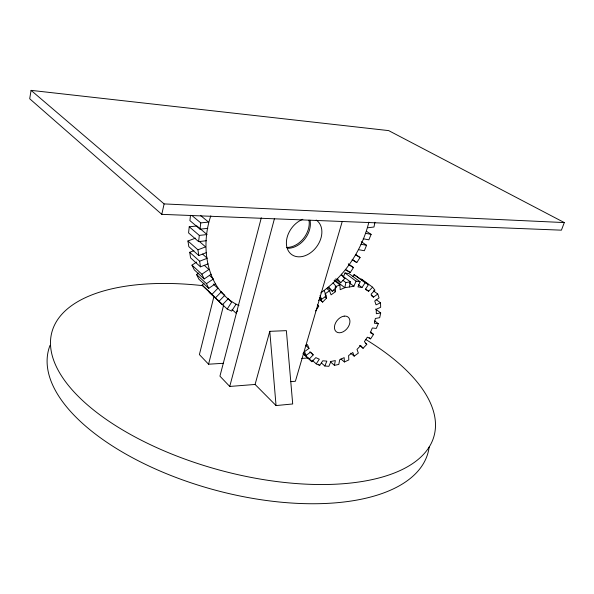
<?xml version="1.0" encoding="UTF-8"?>
<svg xmlns="http://www.w3.org/2000/svg" width="594" height="594" viewBox="0 0 594 594"><rect width="100%" height="100%" fill="white"/><g stroke="black" fill="none" stroke-linecap="round" stroke-linejoin="round"><path stroke-width="0.89" d="M189.241 226.782L199.324 235.41L207.068 234.556L196.904 225.98L189.241 226.782L188.565 232.907L198.611 241.617L206.333 240.733M190.496 215.303L189.917 220.619L200.037 229.173L207.803 228.341M198.611 241.617L199.324 235.41M200.037 229.173L200.757 222.891L191.951 215.548M31.074 90.362L29.7 98.76L161.791 214.345L561.412 230.168L564.3 222.579L388.662 130.606L31.074 90.362L164.107 203.913L564.3 222.579M342.894 280.323L345.819 282.521L344.839 287.682L340.191 289.679L339.909 284.875L334.088 280.442M370.693 332.128L373.559 334.4L370.611 338.84L367.337 337.184L364.374 341.639L366.765 344.401L363.09 348.277L360.684 345.53L356.987 349.421L358.353 353.088L354.18 356.148L352.799 352.494L348.596 355.568L348.834 359.912L344.416 361.969L344.164 357.625L339.716 359.682L338.795 364.434L334.415 365.34L335.328 360.58L330.91 361.479L328.876 366.327L324.807 366.001L321.384 362.964M349.376 286.976L350.363 281.831L341.565 275.252M320.775 292.887C344.535 276.255 361.961 250.267 368.867 222.171M374.925 222.253L373.982 227.019L367.783 227.754M375.594 309.066L380.695 312.941L379.707 317.686L375.363 318.473L374.383 323.21L378.311 323.685L376.269 328.43L372.341 327.97L370.3 332.722L373.559 334.4M161.791 214.345L164.107 203.913M213.989 296.287L199.391 354.581L208.561 364.211L223.307 363.29M208.561 364.211L223.7 304.885M261.301 217.798L219.936 376.158L229.737 386.449L255.086 384.452L276.047 405.561L292.701 403.972L286.375 330.643L269.787 331.333L255.086 384.452M229.737 386.449L274.465 218.57M342.27 221.391L295.389 381.274L290.793 381.638M210.818 215.867C200.067 246.822 206.267 290.6 238.974 305.606M343.25 277.19L345.003 272.958L349.057 273.611L360.113 281.764L357.967 286.887L362.013 287.503L365.147 282.737L368.48 284.63L365.355 289.375L368.674 291.231L372.549 287.162L361.464 279.039L362.266 280.034M361.286 241.676L366.58 245.3L364.322 250.727L358.687 249.695M366.543 231.333L371.124 234.385L368.852 239.85L363.224 238.758M334.652 279.93L344.839 287.682L353.89 286.271L356.036 281.133L345.003 272.958M324.807 366.001L326.849 361.13L322.757 360.788L319.706 365.421L316.238 363.862L312.14 360.194M236.063 304.225L231.63 311.1L227.212 309.051L231.66 302.138L227.658 298.478M237.481 310.855L236.011 313.142L232.024 309.437M315.622 310.959L318.733 306.214L317.634 304.982M345.478 269.862L350.215 272.564L353.497 267.56L348.314 263.795M352.071 259.793L356.786 262.548L360.075 257.536L355.591 254.366M352.754 276.618L354.076 274.606L368.48 284.63M316.238 363.862L319.305 359.207L315.815 357.618L311.917 361.709L303.059 353.757M311.917 361.709L309.288 358.984L313.209 354.878L310.58 352.116L306.059 355.383L303.334 352.94M318.473 300.542L319.943 299.005L322.661 302.108L326.589 298.01L325.022 293.911L329.514 290.733L331.058 294.839L335.513 291.684L335.216 286.872L339.909 284.875M327.428 287.422L332.477 291.35L336.605 287.043L333.048 282.826M335.625 278.876L340.726 282.744L344.839 278.445L341.335 274.183M204.046 283.152L202.108 285.142L215.503 297.839L221.369 291.788M227.212 309.051L209.095 292.062L222.446 304.722L228.259 298.723M202.108 285.142L211.984 294.349L217.879 288.276L213.231 284.021M305.843 345.344L307.447 344.624L309.021 348.388L304.499 351.648L306.059 355.383M371.235 295.515L373.44 297.156L377.777 294.037L379.069 297.891L374.74 301.002L376.039 304.826L380.531 302.829L380.672 307.284L376.195 309.281L376.344 313.706L380.695 312.941M319.409 297.624L321.547 299.331L326.269 295.99L324.168 290.496M198.879 272.995L196.592 274.532L206.474 283.665L213.424 278.95L209.437 275.334M196.592 274.532L198.871 279.173L208.746 288.335L215.659 283.635M196.599 262.051L191.981 265.147L194.297 269.862L204.188 278.95L211.167 274.228M191.981 265.147L201.878 274.198L208.888 269.468L204.232 265.28M193.882 250.683L189.701 252.287L190.57 257.863L200.49 266.847L208.078 263.877M189.701 252.287L199.643 261.212L207.261 258.256L202.584 254.128M195.53 238.149L187.934 241.001L188.825 246.666L198.79 255.531L206.437 252.584M187.934 241.001L197.928 249.807L205.606 246.874L199.562 241.639M345.819 282.521L350.363 281.831M200.757 222.891L208.546 222.089L200.349 215.355M301.7 358.405L308.16 358.004M356.036 281.133L360.113 281.764M360.952 244.238L366.58 245.3M365.496 233.264L371.124 234.385M217.285 299.784L218.755 300.475M348.775 264.827L353.497 267.56M355.383 254.744L360.075 257.536M353.066 259.882L356.786 262.548M354.076 274.606L365.147 282.737M346.532 269.854L350.215 272.564M373.351 290.77L377.777 294.037M365.726 289.048L368.674 291.231M358.338 284.771L362.013 287.503M376.128 299.547L380.531 302.829M343.377 277.346L344.839 278.445M349.495 282.974L353.89 286.271M374.695 320.886L378.311 323.685M333.353 289.998L335.513 291.684M326.633 288.484L329.514 290.733M325.163 296.874L326.589 298.01M369.178 337.696L370.611 338.84M320.53 300.393L322.661 302.108M365.347 343.25L366.765 344.401M317.315 305.064L318.733 306.214M359.556 345.374L363.09 348.277M350.675 353.207L354.18 356.148M340.949 358.984L344.416 361.969M330.286 361.724L334.415 365.34M305.591 345.359L309.021 348.388M309.778 351.841L313.209 354.878M318.339 364.204L319.706 365.421M303.155 353.482L309.288 358.984M220.834 291.617L224.829 295.27L218.993 301.299L222.446 304.722M220.931 292.01L222.26 293.228M211.984 294.349L215.503 297.839M328.905 287.154L332.477 291.35M337.199 278.497L340.726 282.744M373.44 297.156L371.064 294.208L374.925 290.154L372.549 287.162M201.878 274.198L204.188 278.95M206.474 283.665L208.746 288.335M320.025 295.418L321.547 299.331M197.928 249.807L198.79 255.531M199.643 261.212L200.49 266.847M269.787 331.333L276.047 405.561M310.009 220.24A20.835 15.548 -53.8 0 1 287.748 248.285M316.157 220.025A21.169 15.593 -53.7 0 1 313.781 250.052A21.169 15.593 -53.7 0 1 287.303 248.582A21.169 15.593 -53.7 0 1 302.836 219.29M309.014 220.181A20.805 15.548 -53.8 0 1 286.65 247.446M365.666 339.434A198.01 89.226 15.2 0 1 360.528 481.749A198.01 89.226 15.2 0 1 68.295 385.283A198.01 89.226 15.2 0 1 202.777 285.662M429.172 447.007A196.584 91.907 15.2 0 1 215.563 490.221A196.584 91.907 15.2 0 1 50.037 345.329M344.193 316.112L342.174 316.632A9.43 6.415 -50.9 0 0 335.165 330.457A9.43 6.415 -50.9 0 0 348.143 327.116A9.43 6.415 -50.9 0 0 344.193 316.112"/></g></svg>
